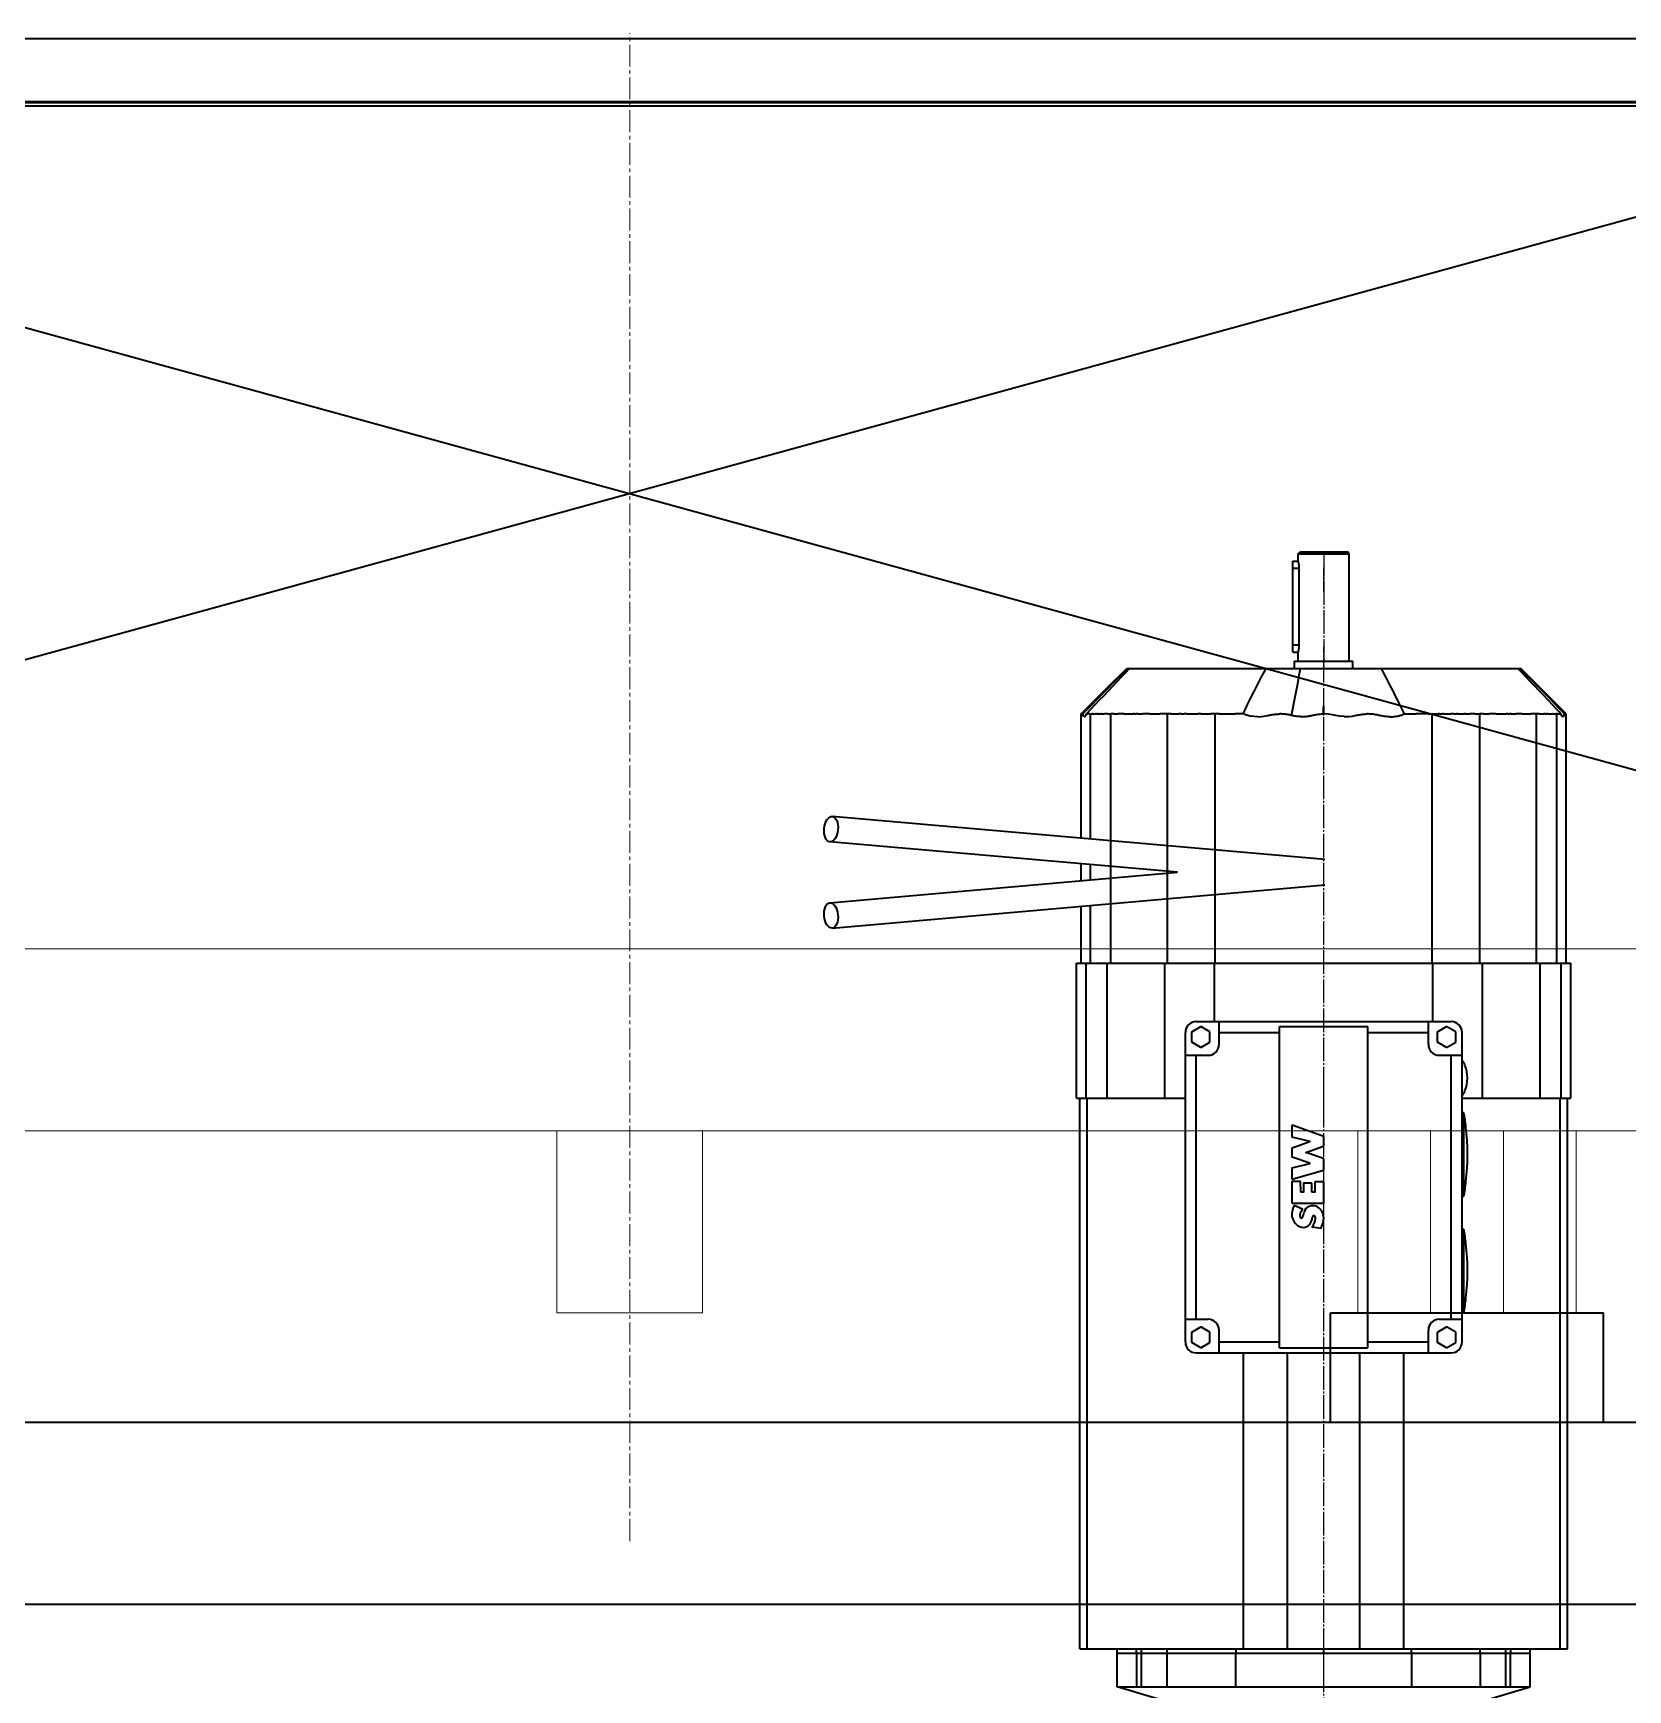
# Model space of a CAD drawing. Header units: millimetres. Extents: x -67280 to 67280, y -47520 to 47520.
# Drawn here: x 14634 to 15510, y 8203 to 9113 of the extents above; entities that cross this region are included whole.
import ezdxf

# ---------------------------------------------------------------- set-up
doc = ezdxf.new("R2010")
doc.units = ezdxf.units.MM
doc.linetypes.add('CENTER', pattern=[16, 13, -1, 1, -1])
doc.linetypes.add('点画线', pattern=[18, 12, -2, 2, -2])
for name, color, linetype, lineweight in [('ACADCAXA细实线层', 3, 'Continuous', 18), ('EB0', 7, 'Continuous', 35), ('中心线层', 1, '点画线', 18), ('尺寸线层', 4, 'Continuous', 18), ('粗实线层', 7, 'Continuous', 35), ('粗实线层_1', 7, 'Continuous', 35)]:
    doc.layers.add(name, color=color, linetype=linetype, lineweight=lineweight)

# ---------------------------------------------------------------- blocks, each defined once
blk = doc.blocks.new('*X1463')
at = {"layer": 'EB0', "linetype": 'Continuous', "lineweight": 50}
blk.add_line((-15, -2358), (-1275, -2358), dxfattribs=at)
at = {"layer": '粗实线层'}
for p, q in [((-1235, -2360), (-15, -2360)), ((-15, -2358), (-1145.78, -2358))]:
    blk.add_line(p, q, dxfattribs=at)
at = {"layer": '粗实线层_1'}
blk.add_line((-1145, -2358), (-1225, -2358), dxfattribs=at)
blk = doc.blocks.new('*X1452')
at = {"layer": 'EB0'}
blk.add_blockref('*X1463', (-360, 3408.02), dxfattribs=at)
blk = doc.blocks.new('*X1526')
at = {"layer": 'EB0', "color": 1}
for p, q in [((14.91, 868), (17.91, 868)), ((14.91, 818), (14.91, 868)), ((17.91, 872), (18.91, 873)), ((17.91, 872), (45.91, 872)), ((17.91, 868), (17.91, 872)), ((17.91, 867.98), (17.91, 868)), ((17.91, 868), (17.91, 868)), ((17.92, 867.96), (17.91, 867.98)), ((17.93, 867.94), (17.92, 867.96)), ((17.94, 867.9), (17.93, 867.94)), ((17.95, 867.86), (17.94, 867.9)), ((17.96, 867.8), (17.95, 867.86)), ((17.98, 867.74), (17.96, 867.8)), ((18, 867.68), (17.98, 867.74)), ((18.02, 867.6), (18, 867.68)), ((18.04, 867.52), (18.02, 867.6)), ((18.06, 867.43), (18.04, 867.52)), ((18.09, 867.33), (18.06, 867.43)), ((18.11, 867.23), (18.09, 867.33)), ((18.14, 867.12), (18.11, 867.23)), ((18.16, 867.01), (18.14, 867.12)), ((18.19, 866.89), (18.16, 867.01)), ((18.21, 866.77), (18.19, 866.89)), ((18.24, 866.64), (18.21, 866.77)), ((18.26, 866.5), (18.24, 866.64)), ((18.29, 866.36), (18.26, 866.5)), ((18.31, 866.22), (18.29, 866.36)), ((18.34, 866.06), (18.31, 866.22)), ((18.36, 865.9), (18.34, 866.06)), ((18.38, 865.74), (18.36, 865.9)), ((18.4, 865.58), (18.38, 865.74)), ((18.42, 865.41), (18.4, 865.58)), ((18.44, 865.23), (18.42, 865.41)), ((18.45, 865.06), (18.44, 865.23)), ((18.46, 864.88), (18.45, 865.06)), ((18.48, 864.71), (18.46, 864.88)), ((18.48, 864.53), (18.48, 864.71)), ((18.91, 873), (44.91, 873)), ((45.91, 872), (44.91, 873)), ((45.91, 813), (45.91, 872)), ((14.91, 864), (18.49, 864)), ((18.49, 864.35), (18.48, 864.53)), ((18.49, 864.17), (18.49, 864.35)), ((18.49, 864), (18.49, 864.17)), ((18.49, 822), (18.49, 864)), ((14.91, 822), (18.49, 822)), ((18.19, 819.11), (18.21, 819.23)), ((18.21, 819.23), (18.24, 819.36)), ((18.24, 819.36), (18.26, 819.5)), ((18.26, 819.5), (18.29, 819.64)), ((18.29, 819.64), (18.31, 819.78)), ((18.31, 819.78), (18.34, 819.94)), ((18.34, 819.94), (18.36, 820.1)), ((18.36, 820.1), (18.38, 820.26)), ((18.38, 820.26), (18.4, 820.42)), ((18.4, 820.42), (18.42, 820.59)), ((18.42, 820.59), (18.44, 820.77)), ((18.44, 820.77), (18.45, 820.94)), ((18.45, 820.94), (18.46, 821.12)), ((18.46, 821.12), (18.48, 821.29)), ((18.48, 821.47), (18.49, 821.65)), ((18.48, 821.29), (18.48, 821.47)), ((18.49, 821.83), (18.49, 822)), ((18.49, 821.65), (18.49, 821.83)), ((14.91, 818), (17.91, 818)), ((15.91, 813), (47.91, 813)), ((15.91, 809), (15.91, 813)), ((17.91, 818.02), (17.92, 818.04)), ((17.91, 818), (17.91, 818.02)), ((17.91, 818), (17.91, 818)), ((17.91, 813), (17.91, 818)), ((17.92, 818.04), (17.93, 818.06)), ((17.93, 818.06), (17.94, 818.1)), ((17.94, 818.1), (17.95, 818.14)), ((17.95, 818.14), (17.96, 818.2)), ((17.96, 818.2), (17.98, 818.26)), ((17.98, 818.26), (18, 818.32)), ((18, 818.32), (18.02, 818.4)), ((18.02, 818.4), (18.04, 818.48)), ((18.04, 818.48), (18.06, 818.57)), ((18.06, 818.57), (18.09, 818.67)), ((18.09, 818.67), (18.11, 818.77)), ((18.11, 818.77), (18.14, 818.88)), ((18.14, 818.88), (18.16, 818.99)), ((18.16, 818.99), (18.19, 819.11)), ((47.91, 809), (47.91, 813)), ((-85.19, 800.15), (-82.97, 802.37)), ((-84.61, 800.15), (-82.43, 802.37)), ((-84.01, 799.27), (-81.62, 801.8)), ((-82.97, 802.37), (-80.76, 804.58)), ((-82.43, 802.37), (-80.25, 804.58)), ((-81.62, 801.8), (-79.23, 804.31)), ((-80.76, 804.58), (-78.55, 806.79)), ((-80.25, 804.58), (-78.07, 806.79)), ((-79.23, 804.31), (-76.84, 806.83)), ((-78.55, 806.79), (-76.34, 809)), ((-78.07, 806.79), (-75.89, 809)), ((-76.84, 806.83), (-74.77, 809)), ((-76.34, 809), (-74.77, 809)), ((-74.77, 809), (-74.62, 809)), ((-74.62, 809), (-74.44, 809)), ((-74.44, 809), (-74.24, 809)), ((-74.24, 809), (-74, 809)), ((-74, 809), (-73.72, 809)), ((-73.72, 809), (-73.39, 809)), ((-73.39, 809), (-73.05, 809)), ((-73.05, 809), (-72.68, 809)), ((-72.68, 809), (-72.3, 809)), ((-72.3, 809), (-71.89, 809)), ((-71.89, 809), (-71.54, 809)), ((-71.54, 809), (-71.39, 809)), ((-71.39, 809), (-71.26, 809)), ((-71.26, 809), (-71.09, 809)), ((-71.09, 809), (-70.9, 809)), ((-70.9, 809), (-70.66, 809)), ((-70.66, 809), (-70.39, 809)), ((-70.39, 809), (-70.06, 809)), ((-70.06, 809), (-69.68, 809)), ((-69.68, 809), (-69.25, 809)), ((-69.25, 809), (-68.76, 809)), ((-68.76, 809), (-68.25, 809)), ((-68.25, 809), (-67.74, 809)), ((-67.74, 809), (-67.24, 809)), ((-67.24, 809), (-66.75, 809)), ((-66.75, 809), (-66.29, 809)), ((-66.29, 809), (-65.85, 809)), ((-65.85, 809), (-65.46, 809)), ((-65.46, 809), (-65.12, 809)), ((-65.12, 809), (-64.83, 809)), ((-64.83, 809), (-63.67, 809)), ((-63.67, 809), (-62.48, 809)), ((-62.48, 809), (-61.28, 809)), ((-61.28, 809), (-60.05, 809)), ((-60.05, 809), (-58.8, 809)), ((-58.8, 809), (-57.53, 809)), ((-57.53, 809), (-56.23, 809)), ((-56.23, 809), (-54.91, 809)), ((-54.91, 809), (-53.57, 809)), ((-53.57, 809), (-52.21, 809)), ((-52.21, 809), (-50.83, 809)), ((-50.83, 809), (-49.43, 809)), ((-49.43, 809), (-48, 809)), ((-48, 809), (-46.56, 809)), ((-46.56, 809), (-45.1, 809)), ((-45.1, 809), (-43.62, 809)), ((-43.62, 809), (-42.12, 809)), ((-42.12, 809), (-40.61, 809)), ((-40.61, 809), (-39.09, 809)), ((-39.09, 809), (-38.46, 809)), ((-38.46, 809), (-37.81, 809)), ((-37.81, 809), (-37.1, 809)), ((-37.1, 809), (-36.37, 809)), ((-36.37, 809), (-35.61, 809)), ((-35.61, 809), (-34.82, 809)), ((-34.82, 809), (-34, 809)), ((-34, 809), (-33.16, 809)), ((-33.16, 809), (-32.29, 809)), ((-32.29, 809), (-31.39, 809)), ((-31.39, 809), (-30.47, 809)), ((-30.47, 809), (-29.52, 809)), ((-29.52, 809), (-28.54, 809)), ((-28.54, 809), (-27.54, 809)), ((-27.54, 809), (-26.53, 809)), ((-26.53, 809), (-25.6, 809)), ((-25.6, 809), (-24.77, 809)), ((-24.77, 809), (-24.03, 809)), ((-24.03, 809), (-23.37, 809)), ((-23.37, 809), (-20.94, 809)), ((-20.94, 809), (-18.53, 809)), ((-18.53, 809), (-16.11, 809)), ((-16.11, 809), (-13.69, 809)), ((-13.69, 809), (-11.27, 809)), ((-11.27, 809), (-8.88, 809)), ((-8.88, 809), (-6.67, 809)), ((-6.67, 809), (-4.66, 809)), ((-4.85, 799.3), (-3.54, 801.83)), ((-4.66, 809), (-2.85, 809)), ((-3.54, 801.83), (-2.22, 804.37)), ((-2.85, 809), (-1.22, 809)), ((-2.22, 804.37), (-0.87, 806.91)), ((-1.22, 809), (0.25, 809)), ((-0.87, 806.91), (0.25, 809)), ((0.25, 809), (0.49, 809)), ((0.49, 809), (0.78, 809)), ((0.78, 809), (1.12, 809)), ((1.12, 809), (1.5, 809)), ((1.5, 809), (1.93, 809)), ((1.93, 809), (2.4, 809)), ((2.4, 809), (2.91, 809)), ((2.91, 809), (3.46, 809)), ((3.46, 809), (4.05, 809)), ((4.05, 809), (4.68, 809)), ((4.68, 809), (5.33, 809)), ((5.33, 809), (5.99, 809)), ((5.99, 809), (6.64, 809)), ((6.64, 809), (7.29, 809)), ((7.29, 809), (7.93, 809)), ((7.93, 809), (8.57, 809)), ((8.57, 809), (9.2, 809)), ((9.2, 809), (9.81, 809)), ((9.81, 809), (10.32, 809)), ((10.32, 809), (10.69, 809)), ((10.69, 809), (11.16, 809)), ((11.16, 809), (11.65, 809)), ((11.65, 809), (12.15, 809)), ((12.15, 809), (12.65, 809)), ((12.65, 809), (13.16, 809)), ((13.16, 809), (13.67, 809)), ((13.67, 809), (14.18, 809)), ((14.18, 809), (14.7, 809)), ((14.7, 809), (15.22, 809)), ((15.22, 809), (15.74, 809)), ((15.74, 809), (16.26, 809)), ((16.26, 809), (16.78, 809)), ((16.78, 809), (17.3, 809)), ((17.06, 797.94), (17.78, 801.62)), ((17.3, 809), (17.78, 809)), ((17.78, 809), (18.2, 809)), ((17.78, 801.62), (18.49, 805.31)), ((18.2, 809), (18.58, 809)), ((18.49, 805.31), (19.21, 809)), ((18.58, 809), (18.92, 809)), ((18.92, 809), (19.21, 809)), ((19.21, 809), (19.58, 809)), ((19.58, 809), (19.95, 809)), ((19.95, 809), (20.38, 809)), ((20.38, 809), (20.83, 809)), ((20.83, 809), (21.27, 809)), ((21.27, 809), (21.72, 809)), ((21.72, 809), (22.17, 809)), ((22.17, 809), (22.62, 809)), ((22.62, 809), (23.08, 809)), ((23.08, 809), (23.53, 809)), ((23.53, 809), (23.98, 809)), ((23.98, 809), (24.43, 809)), ((24.43, 809), (24.88, 809)), ((24.88, 809), (25.33, 809)), ((25.33, 809), (25.77, 809)), ((25.77, 809), (26.21, 809)), ((26.21, 809), (26.65, 809)), ((26.65, 809), (27.08, 809)), ((27.08, 809), (27.46, 809)), ((27.46, 809), (27.7, 809)), ((27.7, 809), (27.97, 809)), ((27.97, 809), (28.34, 809)), ((28.34, 809), (28.77, 809)), ((28.77, 809), (29.22, 809)), ((29.22, 809), (29.66, 809)), ((29.66, 809), (30.11, 809)), ((30.11, 809), (30.56, 809)), ((30.56, 809), (31.01, 809)), ((31.01, 809), (31.46, 809)), ((31.46, 809), (31.91, 809)), ((31.91, 809), (32.34, 809)), ((32.34, 809), (32.78, 809)), ((32.78, 809), (33.21, 809)), ((33.21, 809), (33.65, 809)), ((33.65, 809), (34.08, 809)), ((34.08, 809), (34.51, 809)), ((34.51, 809), (34.93, 809)), ((34.93, 809), (35.35, 809)), ((35.35, 809), (35.76, 809)), ((35.76, 809), (36.09, 809)), ((36.09, 809), (36.36, 809)), ((36.36, 809), (36.76, 809)), ((36.76, 809), (37.16, 809)), ((37.16, 809), (37.57, 809)), ((37.57, 809), (37.99, 809)), ((37.99, 809), (38.42, 809)), ((38.42, 809), (38.86, 809)), ((38.86, 809), (39.3, 809)), ((39.3, 809), (39.75, 809)), ((39.75, 809), (40.21, 809)), ((40.21, 809), (40.67, 809)), ((40.67, 809), (41.14, 809)), ((41.14, 809), (41.61, 809)), ((41.61, 809), (42.08, 809)), ((42.08, 809), (42.56, 809)), ((42.56, 809), (43.02, 809)), ((43.02, 809), (43.49, 809)), ((43.49, 809), (43.95, 809)), ((43.95, 809), (44.33, 809)), ((44.33, 809), (44.61, 809)), ((44.61, 809), (45.16, 809)), ((45.16, 809), (45.72, 809)), ((45.72, 809), (46.29, 809)), ((46.29, 809), (46.88, 809)), ((46.88, 809), (47.48, 809)), ((47.48, 809), (48.09, 809)), ((48.09, 809), (48.71, 809)), ((48.71, 809), (49.34, 809)), ((49.34, 809), (49.97, 809)), ((49.97, 809), (50.61, 809)), ((50.61, 809), (51.23, 809)), ((51.23, 809), (51.86, 809)), ((51.86, 809), (52.47, 809)), ((52.47, 809), (53.07, 809)), ((53.07, 809), (53.5, 809)), ((53.5, 809), (53.79, 809)), ((53.79, 809), (54.22, 809)), ((54.22, 809), (54.77, 809)), ((54.77, 809), (55.32, 809)), ((55.32, 809), (55.87, 809)), ((55.87, 809), (56.43, 809)), ((56.43, 809), (57, 809)), ((57, 809), (57.57, 809)), ((57.57, 809), (58.14, 809)), ((58.14, 809), (58.72, 809)), ((58.72, 809), (59.29, 809)), ((59.29, 809), (59.86, 809)), ((59.86, 809), (60.43, 809)), ((60.43, 809), (61, 809)), ((61, 809), (61.56, 809)), ((61.56, 809), (62.12, 809)), ((62.12, 809), (62.66, 809)), ((62.66, 809), (63.15, 809)), ((63.15, 809), (63.57, 809)), ((64.73, 806.83), (63.57, 809)), ((63.57, 809), (65.07, 809)), ((66.07, 804.31), (64.73, 806.83)), ((65.07, 809), (66.74, 809)), ((67.38, 801.8), (66.07, 804.31)), ((66.74, 809), (68.6, 809)), ((68.68, 799.27), (67.38, 801.8)), ((68.6, 809), (70.66, 809)), ((70.66, 809), (72.93, 809)), ((72.93, 809), (75.4, 809)), ((75.4, 809), (77.88, 809)), ((77.88, 809), (80.36, 809)), ((80.36, 809), (82.84, 809)), ((82.84, 809), (85.32, 809)), ((85.32, 809), (87.19, 809)), ((87.19, 809), (87.89, 809)), ((87.89, 809), (88.45, 809)), ((88.45, 809), (89.01, 809)), ((89.01, 809), (89.56, 809)), ((89.56, 809), (90.12, 809)), ((90.12, 809), (90.67, 809)), ((90.67, 809), (91.21, 809)), ((91.21, 809), (91.77, 809)), ((91.77, 809), (92.36, 809)), ((92.36, 809), (92.98, 809)), ((92.98, 809), (93.63, 809)), ((93.63, 809), (94.31, 809)), ((94.31, 809), (95, 809)), ((95, 809), (95.73, 809)), ((95.73, 809), (96.47, 809)), ((96.47, 809), (97.23, 809)), ((97.23, 809), (98, 809)), ((98, 809), (98.8, 809)), ((98.8, 809), (99.6, 809)), ((99.6, 809), (100.42, 809)), ((100.42, 809), (101.24, 809)), ((101.24, 809), (102.07, 809)), ((102.07, 809), (102.91, 809)), ((102.91, 809), (103.97, 809)), ((103.97, 809), (105.49, 809)), ((105.49, 809), (107.05, 809)), ((107.05, 809), (108.58, 809)), ((108.58, 809), (110.09, 809)), ((110.09, 809), (111.57, 809)), ((111.57, 809), (113.04, 809)), ((113.04, 809), (114.48, 809)), ((114.48, 809), (115.9, 809)), ((115.9, 809), (117.3, 809)), ((117.3, 809), (118.67, 809)), ((118.67, 809), (120.02, 809)), ((120.02, 809), (121.34, 809)), ((121.34, 809), (122.64, 809)), ((122.64, 809), (123.92, 809)), ((123.92, 809), (125.16, 809)), ((125.16, 809), (126.39, 809)), ((126.39, 809), (127.58, 809)), ((127.58, 809), (128.65, 809)), ((128.65, 809), (129.16, 809)), ((129.16, 809), (129.63, 809)), ((129.63, 809), (130.11, 809)), ((130.11, 809), (130.57, 809)), ((130.57, 809), (131.02, 809)), ((131.02, 809), (131.46, 809)), ((131.46, 809), (131.89, 809)), ((131.89, 809), (132.3, 809)), ((132.3, 809), (132.7, 809)), ((132.7, 809), (133.08, 809)), ((133.08, 809), (133.45, 809)), ((133.45, 809), (133.79, 809)), ((133.79, 809), (134.11, 809)), ((134.11, 809), (134.42, 809)), ((134.42, 809), (134.69, 809)), ((134.69, 809), (134.91, 809)), ((134.91, 809), (135.09, 809)), ((135.09, 809), (135.24, 809)), ((135.24, 809), (135.36, 809)), ((135.36, 809), (135.77, 809)), ((135.77, 809), (136.17, 809)), ((136.17, 809), (136.54, 809)), ((136.54, 809), (136.9, 809)), ((136.9, 809), (137.24, 809)), ((137.24, 809), (137.55, 809)), ((137.55, 809), (137.83, 809)), ((137.83, 809), (138.07, 809)), ((138.07, 809), (138.27, 809)), ((138.27, 809), (138.44, 809)), ((138.44, 809), (138.59, 809)), ((140.58, 806.91), (138.59, 809)), ((138.59, 809), (138.6, 809)), ((138.6, 809), (138.61, 809)), ((138.61, 809), (138.62, 809)), ((138.62, 809), (138.62, 809)), ((138.62, 809), (138.63, 809)), ((138.63, 809), (138.64, 809)), ((138.64, 809), (138.82, 809)), ((138.82, 809), (139.02, 809)), ((139.02, 809), (139.2, 809)), ((139.2, 809), (139.36, 809)), ((139.36, 809), (139.48, 809)), ((139.48, 809), (139.58, 809)), ((139.58, 809), (139.65, 809)), ((139.65, 809), (139.69, 809)), ((139.69, 809), (139.71, 809)), ((141.89, 806.79), (139.71, 809)), ((139.71, 809), (139.83, 809)), ((139.83, 809), (139.93, 809)), ((139.93, 809), (140.01, 809)), ((140.01, 809), (140.08, 809)), ((140.08, 809), (140.12, 809)), ((140.12, 809), (140.15, 809)), ((140.15, 809), (140.16, 809)), ((142.37, 806.79), (140.16, 809)), ((143, 804.37), (140.58, 806.91)), ((144.07, 804.58), (141.89, 806.79)), ((144.58, 804.58), (142.37, 806.79)), ((145.41, 801.83), (143, 804.37)), ((146.25, 802.37), (144.07, 804.58)), ((146.8, 802.36), (144.58, 804.58)), ((147.81, 799.3), (145.41, 801.83)), ((148.43, 800.15), (146.25, 802.37)), ((149.01, 800.15), (146.8, 802.36)), ((-94.03, 791.31), (-89.61, 795.73)), ((-93.34, 791.31), (-91.16, 793.52)), ((-91.21, 791.69), (-88.81, 794.22)), ((-91.16, 793.52), (-86.79, 797.94)), ((-89.61, 795.73), (-87.4, 797.94)), ((-88.81, 794.22), (-86.41, 796.74)), ((-87.4, 797.94), (-85.19, 800.15)), ((-86.79, 797.94), (-84.61, 800.15)), ((-86.41, 796.74), (-84.01, 799.27)), ((-8.68, 791.69), (-7.41, 794.23)), ((-7.41, 794.23), (-6.14, 796.76)), ((-6.14, 796.76), (-4.85, 799.3)), ((15.63, 790.56), (16.35, 794.25)), ((16.35, 794.25), (17.06, 797.94)), ((69.97, 796.74), (68.68, 799.27)), ((71.24, 794.22), (69.97, 796.74)), ((72.5, 791.69), (71.24, 794.22)), ((150.21, 796.76), (147.81, 799.3)), ((150.61, 797.94), (148.43, 800.15)), ((151.22, 797.94), (149.01, 800.15)), ((152.62, 794.23), (150.21, 796.76)), ((152.8, 795.73), (150.61, 797.94)), ((153.43, 795.73), (151.22, 797.94)), ((155.03, 791.69), (152.62, 794.23)), ((154.98, 793.52), (152.8, 795.73)), ((155.64, 793.52), (153.43, 795.73)), ((158.98, 789.46), (154.98, 793.52)), ((157.85, 791.31), (155.64, 793.52)), ((-101.34, 784), (-100.51, 784.83)), ((-101.33, 783.9), (-101.34, 784)), ((-101.34, 784), (-101.34, 784)), ((-101.34, 715.68), (-101.34, 784)), ((-101.31, 783.6), (-101.33, 783.9)), ((-101.28, 783.19), (-101.31, 783.6)), ((-101.24, 782.82), (-101.28, 783.19)), ((-101.17, 782.54), (-101.24, 782.82)), ((-101.09, 782.51), (-100.98, 782.78)), ((-100.98, 782.78), (-100.9, 783.13)), ((-100.9, 783.13), (-100.85, 783.34)), ((-100.85, 783.34), (-100.81, 783.51)), ((-100.81, 783.51), (-100.77, 783.65)), ((-100.77, 783.65), (-100.72, 783.77)), ((-100.72, 783.77), (-100.67, 783.86)), ((-100.67, 783.86), (-100.62, 783.93)), ((-100.62, 783.93), (-98.8, 785.77)), ((-100.62, 783.93), (-100.57, 783.96)), ((-100.57, 783.96), (-100.53, 783.98)), ((-100.48, 783.98), (-100.53, 783.98)), ((-100.51, 784.83), (-99.66, 785.68)), ((-100.43, 783.96), (-100.48, 783.98)), ((-100.38, 783.92), (-100.43, 783.96)), ((-100.33, 783.86), (-100.38, 783.92)), ((-100.27, 783.79), (-100.33, 783.86)), ((-100.22, 783.7), (-100.27, 783.79)), ((-100.16, 783.6), (-100.22, 783.7)), ((-100.11, 783.48), (-100.16, 783.6)), ((-100.05, 783.34), (-100.11, 783.48)), ((-99.99, 783.21), (-100.05, 783.34)), ((-99.95, 783.09), (-99.99, 783.21)), ((-99.9, 782.97), (-99.95, 783.09)), ((-99.83, 782.84), (-99.9, 782.97)), ((-99.77, 782.73), (-99.83, 782.84)), ((-99.7, 782.64), (-99.77, 782.73)), ((-99.66, 785.68), (-98.75, 786.59)), ((-99.12, 782.61), (-99.03, 782.71)), ((-99.03, 782.71), (-98.95, 782.84)), ((-98.95, 782.84), (-98.87, 782.99)), ((-98.87, 782.99), (-98.78, 783.16)), ((-98.8, 785.77), (-96.98, 787.62)), ((-98.78, 783.16), (-98.71, 783.34)), ((-98.75, 786.59), (-98, 787.34)), ((-98.71, 783.34), (-98.63, 783.55)), ((-98.63, 783.55), (-98.56, 783.77)), ((-98.56, 783.77), (-98.49, 784)), ((-98.49, 784), (-96.04, 786.59)), ((-98.49, 784), (-98.2, 784)), ((-98.2, 784), (-97.89, 784)), ((-98, 787.34), (-97.16, 788.18)), ((-97.89, 784), (-97.58, 784)), ((-97.24, 784), (-97.58, 784)), ((-96.9, 784), (-97.24, 784)), ((-97.16, 788.18), (-96.39, 788.95)), ((-96.98, 787.62), (-95.16, 789.46)), ((-96.54, 784), (-96.9, 784)), ((-96.54, 784), (-96.16, 784)), ((-96.38, 788.96), (-94.03, 791.31)), ((-96.16, 784), (-96.01, 784)), ((-96.16, 715.23), (-96.16, 784)), ((-96.04, 786.59), (-93.61, 789.15)), ((-96.01, 784), (-95.85, 784)), ((-95.85, 784), (-95.69, 784)), ((-95.69, 784), (-95.51, 784)), ((-95.32, 784), (-95.51, 784)), ((-95.32, 784), (-95.12, 784)), ((-95.16, 789.46), (-93.34, 791.31)), ((-95.12, 784), (-94.91, 784)), ((-94.69, 784), (-94.91, 784)), ((-94.69, 784), (-94.46, 784)), ((-94.46, 784), (-94.22, 784)), ((-94.22, 784), (-93.96, 784)), ((-93.96, 784), (-93.7, 784)), ((-93.7, 784), (-93.43, 784)), ((-93.61, 789.15), (-91.21, 791.69)), ((-93.15, 784), (-93.43, 784)), ((-92.86, 784), (-93.15, 784)), ((-92.86, 784), (-92.56, 784)), ((-92.56, 784), (-92.24, 784)), ((-91.92, 784), (-92.24, 784)), ((-91.92, 784), (-91.59, 784)), ((-91.59, 784), (-91.25, 784)), ((-91.25, 784), (-90.9, 784)), ((-90.9, 784), (-90.54, 784)), ((-90.54, 784), (-90.16, 784)), ((-89.78, 784), (-90.16, 784)), ((-89.78, 784), (-89.39, 784)), ((-89.39, 784), (-89, 784)), ((-89, 784), (-88.59, 784)), ((-88.17, 784), (-88.59, 784)), ((-87.74, 784), (-88.17, 784)), ((-87.3, 784), (-87.74, 784)), ((-86.86, 784), (-87.3, 784)), ((-86.86, 784), (-86.4, 784)), ((-86.4, 784), (-85.94, 784)), ((-85.94, 784), (-85.47, 784)), ((-85.47, 784), (-84.98, 784)), ((-84.22, 784), (-84.98, 784)), ((-84.98, 647), (-84.98, 784)), ((-83.46, 784), (-84.22, 784)), ((-83.46, 784), (-82.69, 784)), ((-82.69, 784), (-81.92, 784)), ((-81.92, 784), (-81.13, 784)), ((-80.34, 784), (-81.13, 784)), ((-79.54, 784), (-80.34, 784)), ((-78.73, 784), (-79.54, 784)), ((-77.91, 784), (-78.73, 784)), ((-77.91, 784), (-77.08, 784)), ((-77.08, 784), (-75.4, 784)), ((-75.4, 784), (-74.55, 784)), ((-74.55, 784), (-73.69, 784)), ((-73.69, 784), (-72.82, 784)), ((-71.95, 784), (-72.82, 784)), ((-71.95, 784), (-71.07, 784)), ((-70.17, 784), (-71.07, 784)), ((-70.17, 784), (-69.28, 784)), ((-69.28, 784), (-68.37, 784)), ((-68.37, 784), (-67.46, 784)), ((-66.53, 784), (-67.46, 784)), ((-65.6, 784), (-66.53, 784)), ((-64.67, 784), (-65.6, 784)), ((-63.73, 784), (-64.67, 784)), ((-63.73, 784), (-62.77, 784)), ((-62.77, 784), (-61.82, 784)), ((-61.82, 784), (-60.85, 784)), ((-60.85, 784), (-59.88, 784)), ((-59.88, 784), (-58.9, 784)), ((-58.9, 784), (-57.91, 784)), ((-56.92, 784), (-57.91, 784)), ((-55.92, 784), (-56.92, 784)), ((-54.92, 784), (-55.92, 784)), ((-53.89, 784), (-54.92, 784)), ((-52.54, 784), (-53.89, 784)), ((-53.89, 647), (-53.89, 784)), ((-51.86, 784), (-52.54, 784)), ((-51.86, 784), (-51.18, 784)), ((-51.18, 784), (-49.8, 784)), ((-49.8, 784), (-49.1, 784)), ((-49.1, 784), (-48.39, 784)), ((-48.39, 784), (-47.68, 784)), ((-46.96, 784), (-47.68, 784)), ((-46.24, 784), (-46.96, 784)), ((-46.24, 784), (-45.52, 784)), ((-45.52, 784), (-44.78, 784)), ((-43.31, 784), (-44.78, 784)), ((-43.31, 784), (-42.56, 784)), ((-42.56, 784), (-41.81, 784)), ((-41.81, 784), (-41.06, 784)), ((-41.06, 784), (-40.3, 784)), ((-40.3, 784), (-39.53, 784)), ((-39.53, 784), (-38.77, 784)), ((-38.77, 784), (-38, 784)), ((-38, 784), (-37.22, 784)), ((-36.45, 784), (-37.22, 784)), ((-35.67, 784), (-36.45, 784)), ((-35.67, 784), (-34.88, 784)), ((-34.88, 784), (-34.09, 784)), ((-34.09, 784), (-33.3, 784)), ((-33.3, 784), (-32.51, 784)), ((-32.51, 784), (-31.72, 784)), ((-31.72, 784), (-30.92, 784)), ((-30.92, 784), (-30.12, 784)), ((-29.31, 784), (-30.12, 784)), ((-28.51, 784), (-29.31, 784)), ((-27.69, 784), (-28.51, 784)), ((-25.49, 784), (-27.69, 784)), ((-27.69, 647), (-27.69, 784)), ((-25.49, 784), (-21.14, 784)), ((-21.14, 784), (-18.95, 784)), ((-18.95, 784), (-16.77, 784)), ((-14.58, 784), (-16.77, 784)), ((-12.4, 784), (-14.58, 784)), ((-12.4, 784), (-11.16, 786.58)), ((-10.46, 783.28), (-12.4, 784)), ((-11.16, 786.58), (-9.93, 789.14)), ((-8.44, 782.79), (-10.46, 783.28)), ((-9.93, 789.14), (-8.68, 791.69)), ((-6.37, 782.53), (-8.44, 782.79)), ((-2.56, 782.55), (-1.01, 782.73)), ((-1.01, 782.73), (0.24, 782.94)), ((0.24, 782.94), (1.11, 783.13)), ((1.11, 783.13), (1.63, 783.25)), ((1.63, 783.25), (2.1, 783.35)), ((2.1, 783.35), (2.58, 783.45)), ((2.58, 783.45), (3.05, 783.54)), ((3.05, 783.54), (3.53, 783.62)), ((3.53, 783.62), (4.01, 783.69)), ((4.01, 783.69), (4.49, 783.76)), ((4.49, 783.76), (4.97, 783.81)), ((4.97, 783.81), (5.45, 783.86)), ((5.45, 783.86), (5.94, 783.9)), ((5.94, 783.9), (6.42, 783.94)), ((6.42, 783.94), (6.9, 783.96)), ((6.9, 783.96), (7.39, 783.97)), ((7.39, 783.97), (7.87, 783.98)), ((8.36, 783.98), (7.87, 783.98)), ((8.84, 783.96), (8.36, 783.98)), ((9.32, 783.94), (8.84, 783.96)), ((9.8, 783.91), (9.32, 783.94)), ((10.26, 783.88), (9.8, 783.91)), ((10.7, 783.83), (10.26, 783.88)), ((11.12, 783.78), (10.7, 783.83)), ((11.53, 783.73), (11.12, 783.78)), ((11.91, 783.67), (11.53, 783.73)), ((12.27, 783.61), (11.91, 783.67)), ((12.61, 783.55), (12.27, 783.61)), ((12.93, 783.48), (12.61, 783.55)), ((13.22, 783.42), (12.93, 783.48)), ((13.5, 783.36), (13.22, 783.42)), ((13.76, 783.3), (13.5, 783.36)), ((13.99, 783.24), (13.76, 783.3)), ((14.2, 783.19), (13.99, 783.24)), ((14.2, 783.19), (14.91, 786.87)), ((14.77, 783.05), (14.2, 783.19)), ((15.33, 782.92), (14.77, 783.05)), ((14.91, 786.87), (15.63, 790.56)), ((15.9, 782.82), (15.33, 782.92)), ((16.47, 782.73), (15.9, 782.82)), ((17.04, 782.65), (16.47, 782.73)), ((22.84, 782.7), (23.41, 782.79)), ((23.41, 782.79), (23.99, 782.88)), ((23.99, 782.88), (24.55, 783)), ((24.55, 783), (25.03, 783.1)), ((25.03, 783.1), (25.45, 783.2)), ((25.45, 783.2), (25.89, 783.31)), ((25.89, 783.31), (26.41, 783.42)), ((26.41, 783.42), (27.01, 783.54)), ((27.01, 783.54), (27.6, 783.65)), ((27.6, 783.65), (28.2, 783.74)), ((28.2, 783.74), (28.8, 783.82)), ((28.8, 783.82), (29.41, 783.88)), ((29.41, 783.88), (30.01, 783.93)), ((30.01, 783.93), (30.62, 783.97)), ((30.62, 783.97), (31.22, 783.99)), ((31.22, 783.99), (31.83, 784)), ((31.83, 784), (31.84, 784.9)), ((31.84, 784.9), (31.85, 785.8)), ((31.85, 785.8), (31.86, 786.71)), ((31.86, 786.71), (31.87, 787.61)), ((31.87, 787.61), (31.89, 788.51)), ((31.93, 788.5), (31.89, 788.51)), ((31.95, 787.6), (31.93, 788.5)), ((31.96, 786.7), (31.95, 787.6)), ((31.97, 785.8), (31.96, 786.7)), ((31.98, 784.9), (31.97, 785.8)), ((31.99, 784), (31.98, 784.9)), ((34.34, 783.89), (31.99, 784)), ((36.67, 783.57), (34.34, 783.89)), ((38.59, 783.15), (36.67, 783.57)), ((40.65, 782.75), (38.59, 783.15)), ((43.14, 782.51), (40.65, 782.75)), ((45.64, 782.55), (47.78, 782.79)), ((47.78, 782.79), (49.24, 783.09)), ((49.24, 783.09), (50.01, 783.28)), ((50.01, 783.28), (50.65, 783.43)), ((50.65, 783.43), (51.3, 783.56)), ((51.3, 783.56), (51.94, 783.67)), ((51.94, 783.67), (52.59, 783.77)), ((52.59, 783.77), (53.24, 783.84)), ((53.24, 783.84), (53.89, 783.9)), ((53.89, 783.9), (54.54, 783.94)), ((54.54, 783.94), (55.19, 783.97)), ((55.19, 783.97), (55.84, 783.98)), ((56.5, 783.97), (55.84, 783.98)), ((57.15, 783.95), (56.5, 783.97)), ((57.8, 783.91), (57.15, 783.95)), ((58.45, 783.86), (57.8, 783.91)), ((59.1, 783.79), (58.45, 783.86)), ((59.75, 783.7), (59.1, 783.79)), ((60.39, 783.6), (59.75, 783.7)), ((61.04, 783.49), (60.39, 783.6)), ((61.69, 783.36), (61.04, 783.49)), ((62.27, 783.23), (61.69, 783.36)), ((62.76, 783.12), (62.27, 783.23)), ((63.27, 783.01), (62.76, 783.12)), ((63.89, 782.89), (63.27, 783.01)), ((64.54, 782.77), (63.89, 782.89)), ((65.18, 782.68), (64.54, 782.77)), ((71.71, 782.7), (72.35, 782.81)), ((72.35, 782.81), (72.98, 782.94)), ((73.74, 789.15), (72.5, 791.69)), ((72.98, 782.94), (73.58, 783.08)), ((73.58, 783.08), (74.15, 783.24)), ((74.98, 786.59), (73.74, 789.15)), ((74.15, 783.24), (74.7, 783.41)), ((74.7, 783.41), (75.23, 783.6)), ((76.22, 784), (74.98, 786.59)), ((75.23, 783.6), (75.73, 783.79)), ((75.73, 783.79), (76.22, 784)), ((76.22, 784), (78.4, 784)), ((78.4, 784), (80.59, 784)), ((80.59, 784), (82.77, 784)), ((89.3, 784), (82.77, 784)), ((89.3, 784), (91.51, 784)), ((91.51, 784), (92.33, 784)), ((91.51, 647), (91.51, 784)), ((92.33, 784), (93.13, 784)), ((93.13, 784), (94.74, 784)), ((95.53, 784), (94.74, 784)), ((95.53, 784), (97.12, 784)), ((97.91, 784), (97.12, 784)), ((97.91, 784), (98.7, 784)), ((98.7, 784), (101.04, 784)), ((101.04, 784), (101.82, 784)), ((103.35, 784), (101.82, 784)), ((103.35, 784), (104.12, 784)), ((104.12, 784), (104.88, 784)), ((105.63, 784), (104.88, 784)), ((105.63, 784), (106.38, 784)), ((106.38, 784), (107.13, 784)), ((107.13, 784), (108.6, 784)), ((108.6, 784), (109.34, 784)), ((110.06, 784), (109.34, 784)), ((110.06, 784), (111.5, 784)), ((111.5, 784), (112.21, 784)), ((112.92, 784), (112.21, 784)), ((113.62, 784), (112.92, 784)), ((114.31, 784), (113.62, 784)), ((115, 784), (114.31, 784)), ((115, 784), (115.69, 784)), ((115.69, 784), (116.36, 784)), ((116.36, 784), (117.03, 784)), ((117.03, 784), (117.71, 784)), ((118.74, 784), (117.71, 784)), ((117.71, 647), (117.71, 784)), ((119.74, 784), (118.74, 784)), ((119.74, 784), (120.74, 784)), ((120.74, 784), (121.73, 784)), ((121.73, 784), (122.72, 784)), ((123.7, 784), (122.72, 784)), ((124.67, 784), (123.7, 784)), ((125.64, 784), (124.67, 784)), ((126.59, 784), (125.64, 784)), ((126.59, 784), (127.54, 784)), ((127.54, 784), (129.42, 784)), ((129.42, 784), (130.35, 784)), ((130.35, 784), (131.27, 784)), ((131.27, 784), (132.19, 784)), ((133.09, 784), (132.19, 784)), ((133.09, 784), (133.99, 784)), ((134.88, 784), (133.99, 784)), ((134.88, 784), (136.64, 784)), ((136.64, 784), (137.51, 784)), ((138.37, 784), (137.51, 784)), ((139.22, 784), (138.37, 784)), ((140.07, 784), (139.22, 784)), ((140.9, 784), (140.07, 784)), ((140.9, 784), (141.73, 784)), ((141.73, 784), (142.55, 784)), ((142.55, 784), (143.36, 784)), ((143.36, 784), (144.16, 784)), ((144.16, 784), (144.95, 784)), ((144.95, 784), (145.74, 784)), ((146.51, 784), (145.74, 784)), ((147.28, 784), (146.51, 784)), ((148.04, 784), (147.28, 784)), ((148.8, 784), (148.04, 784)), ((149.29, 784), (148.8, 784)), ((148.8, 647), (148.8, 784)), ((149.76, 784), (149.29, 784)), ((150.23, 784), (149.76, 784)), ((150.23, 784), (150.68, 784)), ((150.68, 784), (151.13, 784)), ((151.13, 784), (151.56, 784)), ((151.56, 784), (151.99, 784)), ((151.99, 784), (152.41, 784)), ((152.41, 784), (152.82, 784)), ((153.22, 784), (152.82, 784)), ((153.6, 784), (153.22, 784)), ((153.6, 784), (153.99, 784)), ((153.99, 784), (154.36, 784)), ((154.72, 784), (154.36, 784)), ((155.07, 784), (154.72, 784)), ((157.44, 789.14), (155.03, 791.69)), ((155.07, 784), (155.41, 784)), ((155.41, 784), (155.74, 784)), ((155.74, 784), (156.06, 784)), ((156.06, 784), (156.38, 784)), ((156.38, 784), (156.68, 784)), ((156.68, 784), (156.97, 784)), ((156.97, 784), (157.25, 784)), ((157.25, 784), (157.52, 784)), ((159.87, 786.58), (157.44, 789.14)), ((157.78, 784), (157.52, 784)), ((158.04, 784), (157.78, 784)), ((160.21, 788.95), (157.85, 791.31)), ((158.04, 784), (158.28, 784)), ((158.28, 784), (158.51, 784)), ((158.51, 784), (158.73, 784)), ((158.73, 784), (158.94, 784)), ((158.94, 784), (159.14, 784)), ((160.8, 787.62), (158.98, 789.46)), ((159.14, 784), (159.33, 784)), ((159.33, 784), (159.51, 784)), ((159.67, 784), (159.51, 784)), ((159.83, 784), (159.67, 784)), ((159.98, 784), (159.83, 784)), ((162.31, 784), (159.87, 786.58)), ((160.36, 784), (159.98, 784)), ((159.98, 647), (159.98, 784)), ((161.05, 788.11), (160.21, 788.95)), ((160.36, 784), (160.72, 784)), ((160.72, 784), (161.06, 784)), ((162.62, 785.77), (160.8, 787.62)), ((161.87, 787.29), (161.05, 788.11)), ((161.06, 784), (161.4, 784)), ((161.4, 784), (161.71, 784)), ((162.02, 784), (161.71, 784)), ((162.62, 786.54), (161.87, 787.29)), ((162.31, 784), (162.02, 784)), ((162.41, 783.66), (162.31, 784)), ((162.52, 783.36), (162.41, 783.66)), ((162.62, 783.11), (162.52, 783.36)), ((163.53, 785.63), (162.62, 786.54)), ((164.44, 783.93), (162.62, 785.77)), ((162.73, 782.9), (162.62, 783.11)), ((162.83, 782.74), (162.73, 782.9)), ((162.94, 782.61), (162.83, 782.74)), ((164.35, 784.81), (163.53, 785.63)), ((163.55, 782.68), (163.68, 782.9)), ((163.68, 782.9), (163.77, 783.1)), ((163.77, 783.1), (163.83, 783.24)), ((163.83, 783.24), (163.87, 783.35)), ((163.87, 783.35), (163.91, 783.45)), ((163.91, 783.45), (163.95, 783.54)), ((163.95, 783.54), (163.99, 783.62)), ((163.99, 783.62), (164.04, 783.7)), ((164.04, 783.7), (164.08, 783.77)), ((164.08, 783.77), (164.12, 783.82)), ((164.12, 783.82), (164.15, 783.87)), ((164.15, 783.87), (164.19, 783.91)), ((164.19, 783.91), (164.23, 783.94)), ((164.23, 783.94), (164.27, 783.97)), ((164.27, 783.97), (164.3, 783.98)), ((164.3, 783.98), (164.34, 783.98)), ((164.37, 783.97), (164.34, 783.98)), ((165.16, 784), (164.35, 784.81)), ((164.41, 783.95), (164.37, 783.97)), ((164.44, 783.93), (164.41, 783.95)), ((164.47, 783.89), (164.44, 783.93)), ((164.5, 783.84), (164.47, 783.89)), ((164.53, 783.78), (164.5, 783.84)), ((164.56, 783.72), (164.53, 783.78)), ((164.59, 783.66), (164.56, 783.72)), ((164.61, 783.59), (164.59, 783.66)), ((164.63, 783.52), (164.61, 783.59)), ((164.65, 783.45), (164.63, 783.52)), ((164.66, 783.38), (164.65, 783.45)), ((164.68, 783.31), (164.66, 783.38)), ((164.69, 783.25), (164.68, 783.31)), ((164.71, 783.19), (164.69, 783.25)), ((164.75, 782.99), (164.71, 783.19)), ((164.78, 782.84), (164.75, 782.99)), ((164.82, 782.72), (164.78, 782.84)), ((164.85, 782.62), (164.82, 782.72)), ((165.03, 782.65), (165.05, 782.74)), ((165.05, 782.74), (165.07, 782.86)), ((165.07, 782.86), (165.08, 782.99)), ((165.08, 782.99), (165.09, 783.1)), ((165.09, 783.1), (165.1, 783.19)), ((165.1, 783.19), (165.11, 783.3)), ((165.11, 783.3), (165.12, 783.44)), ((165.12, 783.44), (165.13, 783.57)), ((165.13, 783.57), (165.14, 783.68)), ((165.14, 783.77), (165.15, 783.85)), ((165.14, 783.68), (165.14, 783.77)), ((165.15, 783.92), (165.16, 783.96)), ((165.15, 783.85), (165.15, 783.92)), ((165.16, 784), (165.16, 784)), ((165.16, 783.99), (165.16, 784)), ((165.16, 647), (165.16, 784)), ((165.16, 783.96), (165.16, 783.99)), ((-101.09, 782.51), (-101.17, 782.54)), ((-99.63, 782.57), (-99.7, 782.64)), ((-99.57, 782.51), (-99.63, 782.57)), ((-99.49, 782.48), (-99.57, 782.51)), ((-99.42, 782.46), (-99.49, 782.48)), ((-99.42, 782.46), (-99.35, 782.47)), ((-99.35, 782.47), (-99.27, 782.49)), ((-99.27, 782.49), (-99.2, 782.54)), ((-99.2, 782.54), (-99.12, 782.61)), ((-4.37, 782.46), (-6.37, 782.53)), ((-4.37, 782.46), (-2.56, 782.55)), ((17.62, 782.59), (17.04, 782.65)), ((18.2, 782.54), (17.62, 782.59)), ((18.78, 782.51), (18.2, 782.54)), ((19.36, 782.5), (18.78, 782.51)), ((19.94, 782.5), (19.36, 782.5)), ((19.94, 782.5), (20.52, 782.51)), ((20.52, 782.51), (21.1, 782.54)), ((21.1, 782.54), (21.68, 782.58)), ((21.68, 782.58), (22.26, 782.63)), ((22.26, 782.63), (22.84, 782.7)), ((43.14, 782.51), (45.64, 782.55)), ((65.83, 782.6), (65.18, 782.68)), ((66.48, 782.54), (65.83, 782.6)), ((67.14, 782.5), (66.48, 782.54)), ((67.79, 782.47), (67.14, 782.5)), ((68.45, 782.46), (67.79, 782.47)), ((68.45, 782.46), (69.1, 782.47)), ((69.1, 782.47), (69.76, 782.5)), ((69.76, 782.5), (70.41, 782.55)), ((70.41, 782.55), (71.06, 782.61)), ((71.06, 782.61), (71.71, 782.7)), ((163.17, 782.46), (162.94, 782.61)), ((163.17, 782.46), (163.38, 782.51)), ((163.38, 782.51), (163.55, 782.68)), ((164.88, 782.55), (164.85, 782.62)), ((164.91, 782.51), (164.88, 782.55)), ((164.94, 782.5), (164.91, 782.51)), ((164.94, 782.5), (164.96, 782.5)), ((164.96, 782.5), (164.99, 782.53)), ((164.99, 782.53), (165.01, 782.58)), ((165.01, 782.58), (165.03, 782.65)), ((32.52, 703.97), (-238.18, 727.66)), ((-48.41, 697), (-239.4, 713.71)), ((-101.34, 692.37), (-101.34, 701.63)), ((-96.16, 692.82), (-96.16, 701.18)), ((-239.4, 680.29), (-48.41, 697)), ((-238.18, 666.34), (32.52, 690.03)), ((-101.34, 647), (-101.34, 678.32)), ((-96.16, 647), (-96.16, 678.77)), ((-103.84, 647), (167.66, 647)), ((-103.84, 573), (-103.84, 647)), ((-98.62, 573), (-98.62, 647)), ((-87, 573), (-87, 647)), ((-55.37, 573), (-55.37, 647)), ((-28.12, 615), (-28.12, 647)), ((91.94, 615), (91.94, 647)), ((119.19, 573), (119.19, 647)), ((150.82, 573), (150.82, 647)), ((162.44, 573), (162.44, 647)), ((167.66, 573), (167.66, 647)), ((-40.59, 609.39), (-35.59, 612.27)), ((-38.09, 615), (101.91, 615)), ((-30.59, 609.39), (-35.59, 612.27)), ((-25.59, 609), (-25.59, 615)), ((7.66, 612.32), (56.16, 612.32)), ((7.66, 435.68), (7.66, 612.32)), ((56.16, 435.68), (56.16, 612.32)), ((89.41, 602.5), (89.41, 615)), ((94.41, 609.39), (99.41, 612.27)), ((104.41, 609.39), (99.41, 612.27)), ((-44.09, 439), (-44.09, 609)), ((-40.59, 603.61), (-40.59, 609.39)), ((-35.59, 600.73), (-40.59, 603.61)), ((-35.59, 600.73), (-30.59, 603.61)), ((-30.59, 603.61), (-30.59, 609.39)), ((-25.59, 609), (7.66, 609)), ((-25.59, 602.5), (-25.59, 609)), ((56.16, 609), (89.41, 609)), ((94.41, 603.61), (94.41, 609.39)), ((99.41, 600.73), (94.41, 603.61)), ((99.41, 600.73), (104.41, 603.61)), ((104.41, 603.61), (104.41, 609.39)), ((107.91, 439), (107.91, 609)), ((-44.09, 596.5), (-31.59, 596.5)), ((-38.09, 451.5), (-38.09, 596.5)), ((95.41, 596.5), (101.91, 596.5)), ((101.91, 596.5), (107.91, 596.5)), ((101.91, 451.5), (101.91, 596.5)), ((109.48, 591), (109.51, 591)), ((109.48, 577), (109.51, 577)), ((-103.84, 573), (-44.09, 573)), ((-102.09, 270.5), (-102.09, 573)), ((-98.02, 270.5), (-98.02, 573)), ((107.91, 573), (161.84, 573)), ((107.91, 573), (119.19, 573)), ((107.91, 565), (108.91, 565)), ((108.91, 519), (108.91, 565)), ((119.19, 573), (150.82, 573)), ((150.82, 573), (162.44, 573)), ((161.84, 573), (165.91, 573)), ((161.84, 270.5), (161.84, 573)), ((162.44, 573), (167.66, 573)), ((165.91, 270.5), (165.91, 573)), ((14.52, 551.54), (14.52, 557.99)), ((31.88, 551.87), (14.59, 558.03)), ((110.05, 557), (110.06, 557)), ((24.25, 549.18), (14.56, 551.49)), ((14.56, 545.73), (24.25, 549.08)), ((22.12, 543.15), (31.84, 546.51)), ((31.88, 546.56), (31.91, 551.82)), ((14.52, 540.53), (14.52, 545.68)), ((24.25, 537.13), (14.56, 540.48)), ((14.56, 534.72), (24.25, 537.03)), ((31.84, 539.7), (22.12, 543.06)), ((31.88, 533.39), (31.88, 539.65)), ((14.52, 528.43), (14.52, 534.67)), ((14.59, 528.38), (31.84, 533.34)), ((14.52, 515.35), (14.52, 527.07)), ((19.14, 527.06), (14.57, 527.12)), ((19.36, 521.57), (19.19, 527.01)), ((19.41, 521.52), (20.93, 521.52)), ((20.98, 521.57), (20.98, 526.32)), ((21.03, 526.37), (25.23, 526.37)), ((25.28, 521.57), (25.28, 526.32)), ((25.33, 521.52), (27.16, 521.52)), ((27.21, 521.57), (27.21, 526.91)), ((31.83, 526.9), (27.26, 526.96)), ((31.91, 515.35), (31.88, 526.85)), ((107.91, 519), (108.91, 519)), ((110.05, 527), (110.06, 527)), ((14.57, 515.3), (31.86, 515.3)), ((20.2, 511.94), (15.75, 514.04)), ((30.24, 501.25), (25.65, 502.13)), ((107.91, 501), (108.91, 501)), ((108.91, 455), (108.91, 501)), ((110.05, 493), (110.06, 493)), ((110.05, 463), (110.06, 463)), ((-44.09, 451.5), (-31.59, 451.5)), ((-40.59, 444.39), (-35.59, 447.27)), ((-30.59, 444.39), (-35.59, 447.27)), ((94.41, 444.39), (99.41, 447.27)), ((95.41, 451.5), (101.91, 451.5)), ((104.41, 444.39), (99.41, 447.27)), ((101.91, 451.5), (107.91, 451.5)), ((107.91, 455), (108.91, 455)), ((-40.59, 438.61), (-40.59, 444.39)), ((-35.59, 435.73), (-40.59, 438.61)), ((-35.59, 435.73), (-30.59, 438.61)), ((-30.59, 438.61), (-30.59, 444.39)), ((-25.59, 433), (-25.59, 445.5)), ((-25.59, 439), (7.66, 439)), ((56.16, 439), (89.41, 439)), ((89.41, 439), (89.41, 445.5)), ((89.41, 433), (89.41, 439)), ((94.41, 438.61), (94.41, 444.39)), ((99.41, 435.73), (94.41, 438.61)), ((99.41, 435.73), (104.41, 438.61)), ((104.41, 438.61), (104.41, 444.39)), ((-38.09, 433), (101.91, 433)), ((-12.1, 270.5), (-12.1, 433)), ((7.66, 435.68), (56.16, 435.68)), ((12.05, 270.5), (12.05, 433)), ((51.77, 270.5), (51.77, 433)), ((75.92, 270.5), (75.92, 433)), ((-102.09, 270.5), (165.91, 270.5)), ((-81.59, 270.08), (-81.59, 270.5)), ((-81.59, 268.42), (-81.59, 270.08)), ((-81.59, 268), (-81.59, 268.42)), ((-81.59, 264.92), (-81.59, 268)), ((-81.59, 268), (145.41, 268)), ((-81.59, 261.83), (-81.59, 264.92)), ((-70.88, 268), (-70.88, 270.5)), ((-70.77, 249.5), (-70.77, 268)), ((-68.23, 268), (-68.23, 270.5)), ((-68.13, 249.5), (-68.13, 268)), ((-54.2, 249.5), (-54.2, 268)), ((-54.09, 268), (-54.09, 270.5)), ((-16.45, 249.5), (-16.45, 268)), ((-16.22, 268), (-16.22, 270.5)), ((31.91, 268), (31.91, 270.5)), ((80.04, 268), (80.04, 270.5)), ((80.27, 249.5), (80.27, 268)), ((117.91, 268), (117.91, 270.5)), ((118.02, 249.5), (118.02, 268)), ((131.95, 249.5), (131.95, 268)), ((132.05, 268), (132.05, 270.5)), ((134.59, 249.5), (134.59, 268)), ((134.7, 268), (134.7, 270.5)), ((145.41, 249.5), (145.41, 270.5)), ((-81.59, 258.75), (-81.59, 261.83)), ((-81.59, 255.67), (-81.59, 258.75)), ((-81.59, 252.58), (-81.59, 255.67)), ((-81.59, 249.5), (-81.59, 252.58)), ((-36.09, 236), (-81.59, 249.5)), ((-81.59, 249.5), (145.41, 249.5)), ((99.91, 236), (145.41, 249.5))]:
    blk.add_line(p, q, dxfattribs=at)
at = {"layer": 'EB0', "color": 1, "linetype": 'CENTER', "lineweight": 25}
for p, q in [((31.91, 873), (31.91, 809)), ((31.91, 851), (31.91, 865.25)), ((31.91, 561.2), (31.91, 820.8)), ((31.91, 252.75), (31.91, 588.25)), ((31.91, 198.7), (31.91, 271.3))]:
    blk.add_line(p, q, dxfattribs=at)
at = {"layer": 'EB0', "color": 1}
for centre, radius, start, end in [((-38.09, 609), 6, 90, 180), ((101.91, 609), 6, 360, 90), ((-31.59, 602.5), 6, 270, 0), ((95.41, 602.5), 6, 180, 270), ((92.74, 584), 18.17, 22.66368, 33.39849), ((92.74, 584), 18.14, 337.29999, 22.70001), ((92.74, 584), 18.17, 326.60151, 337.33632), ((-22.34, 542), 133.25, 6.46351, 9.93948), ((14.57, 557.99), 0.05, 70.38722, 179.9974), ((-22.34, 542), 133.24, 353.53608, 6.46392), ((14.57, 551.54), 0.05, 180.02586, 256.55201), ((24.23, 549.13), 0.05, 289.09272, 76.55157), ((31.83, 546.56), 0.05, 289.07368, 359.61465), ((31.86, 551.82), 0.05, 359.62357, 70.37687), ((14.57, 545.68), 0.05, 109.0901, 180.01407), ((14.57, 540.53), 0.05, 180.02527, 250.92276), ((22.14, 543.11), 0.05, 109.08113, 250.90957), ((24.23, 537.08), 0.05, 283.43929, 70.91727), ((31.83, 539.65), 0.05, 359.9772, 70.92944), ((14.57, 534.67), 0.05, 103.44101, 180.01402), ((14.57, 528.43), 0.05, 179.97747, 286.02251), ((31.83, 533.39), 0.05, 286.0306, 359.98527), ((14.57, 527.07), 0.05, 89.27018, 180.00299), ((19.14, 527.01), 0.05, 1.77138, 89.26894), ((19.41, 521.57), 0.05, 181.76275, 270), ((20.93, 521.57), 0.05, 269.99937, 359.96645), ((21.03, 526.32), 0.05, 89.99986, 179.9663), ((25.23, 526.32), 0.05, 0.02929, 90), ((25.33, 521.57), 0.05, 180.01398, 270), ((27.16, 521.57), 0.05, 270.00089, 0.01361), ((27.26, 526.91), 0.05, 89.2707, 180.00082), ((31.83, 526.85), 0.05, 0.14291, 89.27047), ((-22.34, 542), 133.25, 350.06052, 353.53649), ((26.72, 508.77), 12.35, 171.76625, 178.60111), ((25.35, 508.77), 11, 151.50218, 170.72274), ((14.57, 515.35), 0.05, 179.98776, 270), ((15.73, 513.99), 0.05, 64.80506, 151.52734), ((21.78, 508.5), 3.07, 141.93069, 198.84067), ((9.83, 516.9), 11.55, 325.6751, 334.18045), ((12.54, 512.1), 8.86, 327.14632, 348.50776), ((20.18, 511.9), 0.05, 334.17578, 64.79618), ((25.05, 509.68), 3.89, 105.80329, 170.2926), ((26.07, 508.74), 5.12, 58.34194, 113.93841), ((23.95, 506.74), 7.97, 2.72371, 52.92342), ((31.86, 515.35), 0.05, 270.00052, 0.16839), ((21.92, 509.2), 7.55, 180.94637, 234.92364), ((20.59, 506.62), 4.7, 230.15349, 350.09916), ((19.49, 507.72), 0.653, 199.51876, 318.74028), ((32.46, 505.03), 7.28, 158.52518, 173.83225), ((25.66, 502.18), 0.05, 143.52937, 259.09999), ((17.81, 507.99), 9.71, 323.51933, 352.53364), ((26.46, 507.49), 0.797, 27.90948, 164.81064), ((25.96, 506.96), 1.5, 350.82805, 36.79908), ((30.25, 501.3), 0.05, 259.09992, 334.39799), ((14.77, 508.72), 17.21, 334.38237, 354.66516), ((-22.34, 478), 133.25, 6.46351, 9.93948), ((-22.34, 478), 133.24, 353.53608, 6.46392), ((-22.34, 478), 133.25, 350.06052, 353.53649), ((-31.59, 445.5), 6, 360, 90), ((95.41, 445.5), 6, 90, 180), ((-38.09, 439), 6, 180, 270), ((101.91, 439), 6, 270, 360)]:
    blk.add_arc(centre, radius, start, end, dxfattribs=at)
blk.add_ellipse((31.91, 1129.51), major_axis=(0, 345.51), ratio=0.999978, start_param=3.141378, end_param=3.141831, dxfattribs=at)
for centre, major_axis in [((-238.79, 720.68), (0.61, 6.97)), ((-238.79, 673.32), (-0.61, 6.97))]:
    blk.add_ellipse(centre, major_axis=major_axis, ratio=0.544639, dxfattribs=at)
blk = doc.blocks.new('*X1439')
at = {"layer": 'EB0'}
blk.add_blockref('*X1452', (894.99, 70), dxfattribs=at)
at = {"layer": '粗实线层'}
blk.add_blockref('*X1526', (-0.61, 0), dxfattribs=at)

msp = doc.modelspace()

# ---------------------------------------------------------------- linework, layer by layer
at = {"layer": 'ACADCAXA细实线层', "color": 2, "linetype": 'Continuous', "lineweight": 18}
for p, q in [((14052.031, 8609.786), (15872.031, 8609.786)), ((14052.031, 8509.786), (15872.031, 8509.786)), ((14922.031, 8409.786), (14922.031, 8509.786)), ((15002.031, 8409.786), (15002.031, 8509.786)), ((15402.031, 8409.786), (15402.031, 8509.786)), ((15482.031, 8409.786), (15482.031, 8509.786)), ((14922.031, 8409.786), (15002.031, 8409.786)), ((15402.031, 8409.786), (15482.031, 8409.786))]:
    msp.add_line(p, q, dxfattribs=at)
at = {"layer": 'EB0', "color": 2}
for p, q in [((14052.031, 9109.786), (15872.031, 9109.786)), ((15872.031, 9109.786), (14052.031, 8609.786)), ((14052.031, 9109.786), (15872.031, 8609.786))]:
    msp.add_line(p, q, dxfattribs=at)
at = {"layer": 'EB0'}
for p, q in [((15347.031, 8409.786), (15497.031, 8409.786)), ((15347.031, 8349.786), (15347.031, 8409.786)), ((15497.031, 8349.786), (15497.031, 8409.786)), ((13962.031, 8349.786), (15962.031, 8349.786)), ((14202.031, 8349.786), (15962.031, 8349.786)), ((13962.031, 8249.786), (15962.031, 8249.786)), ((14202.031, 8249.786), (15962.031, 8249.786))]:
    msp.add_line(p, q, dxfattribs=at)
at = {"layer": '中心线层'}
msp.add_line((14962.031, 8284.422), (14962.031, 9112.786), dxfattribs=at)
at = {"layer": '尺寸线层'}
for p, q in [((15362.031, 8409.786), (15362.031, 8509.786)), ((15442.031, 8409.786), (15442.031, 8509.786))]:
    msp.add_line(p, q, dxfattribs=at)

# ---------------------------------------------------------------- next in the draw order: block references
msp.add_blockref('*X1439', (15312.039, 7954.786), dxfattribs=at)

doc.saveas('drawing.dxf')
